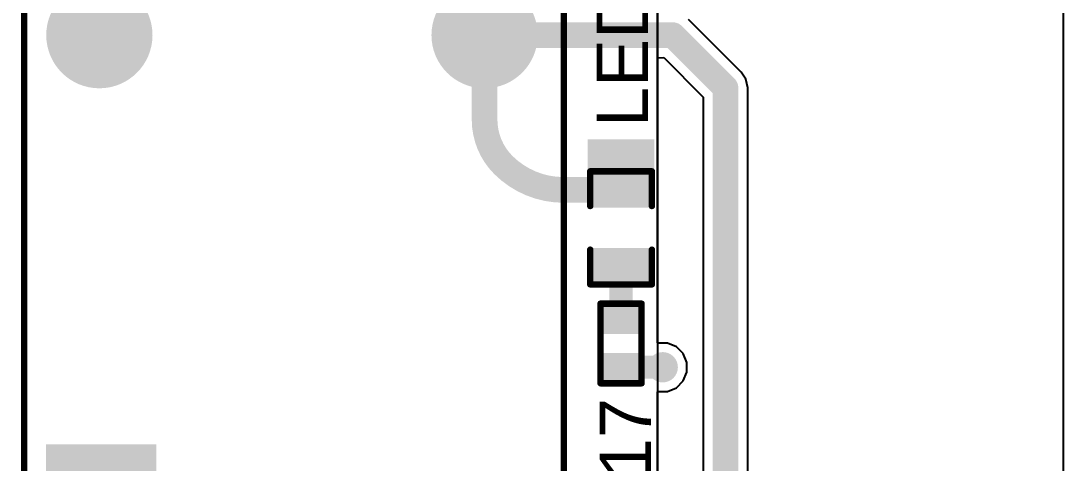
# Model space of a CAD drawing. Header units: millimetres. Extents: x 0 to 5381, y 0 to 5431.
# Drawn here: x 67.57 to 88.19, y 51.58 to 60.33 of the extents above; entities that cross this region are included whole.
import ezdxf

# ---------------------------------------------------------------- set-up
doc = ezdxf.new("R2010")
doc.units = ezdxf.units.MM
for name, color, linetype in [('BottomLayer', 5, 'Continuous'), ('BottomSolder', 6, 'Continuous'), ('MultiLayer', 9, 'Continuous'), ('PadHoleLayer', 156, 'Continuous'), ('TopLayer', 1, 'Continuous'), ('TopOverlay', 2, 'Continuous'), ('TopPaste', 8, 'Continuous'), ('TopSolder', 216, 'Continuous'), ('ViaHoleLayer', 16, 'Continuous')]:
    doc.layers.add(name, color=color, linetype=linetype)
doc.styles.add('Arial', font='', dxfattribs={"height": 0.2})
doc.styles.get('Arial').set_extended_font_data('Arial')

# ---------------------------------------------------------------- blocks, each defined once
blk = doc.blocks.new('R___0402_10')
at = {"layer": 'TopLayer'}
for points in [[(-0.699, -0.318), (-0.699, 0.318), (-0.241, 0.318), (-0.241, -0.318)], [(0.241, -0.318), (0.241, 0.318), (0.699, 0.318), (0.699, -0.318)]]:
    blk.add_hatch(color=1, dxfattribs=at).paths.add_polyline_path(points)
at = {"layer": 'TopPaste'}
for points in [[(-0.699, -0.318), (-0.699, 0.318), (-0.241, 0.318), (-0.241, -0.318)], [(0.241, -0.318), (0.241, 0.318), (0.699, 0.318), (0.699, -0.318)]]:
    blk.add_hatch(color=8, dxfattribs=at).paths.add_polyline_path(points)
at = {"layer": 'TopSolder'}
for points in [[(-0.754, -0.373), (-0.754, 0.373), (-0.186, 0.373), (-0.186, -0.373)], [(0.186, -0.373), (0.186, 0.373), (0.754, 0.373), (0.754, -0.373)]]:
    blk.add_hatch(color=216, dxfattribs=at).paths.add_polyline_path(points)
at = {"layer": 'TopOverlay'}
for points, const_width in [([(-0.787, 0.406), (0.787, 0.406)], 0.127), ([(-0.787, 0.406), (-0.787, -0.406)], 0.127), ([(0.787, 0.406), (0.787, -0.406)], 0.127), ([(-0.787, -0.406), (0.787, -0.406)], 0.127), ([(-0.813, -0.432), (0.813, -0.432)], 0.00323)]:
    blk.add_lwpolyline(points, dxfattribs=dict(at, const_width=const_width))
for points, const_width in [([(-0.819, 0.406, 1), (-0.756, 0.406, 1)], 0.0635), ([(-0.819, 0.406, 1), (-0.756, 0.406, 1)], 0.0635), ([(0.756, 0.406, 1), (0.819, 0.406, 1)], 0.0635), ([(0.756, 0.406, 1), (0.819, 0.406, 1)], 0.0635), ([(-0.819, -0.406, 1), (-0.756, -0.406, 1)], 0.0635), ([(-0.819, -0.406, 1), (-0.756, -0.406, 1)], 0.0635), ([(0.756, -0.406, 1), (0.819, -0.406, 1)], 0.0635), ([(0.756, -0.406, 1), (0.819, -0.406, 1)], 0.0635), ([(-0.814, -0.432, 1), (-0.812, -0.432, 1)], 0.00161), ([(0.812, -0.432, 1), (0.814, -0.432, 1)], 0.00161)]:
    blk.add_lwpolyline(points, format="xyb", close=True, dxfattribs=dict(at, const_width=const_width))
blk = doc.blocks.new('LED_0603_28')
at = {"layer": 'TopLayer'}
for points in [[(-1, 0.5), (-0.5, 0.5), (-0.5, -0.5), (-1, -0.5)], [(0.5, 0.5), (1, 0.5), (1, -0.5), (0.5, -0.5)]]:
    blk.add_hatch(color=1, dxfattribs=at).paths.add_polyline_path(points)
at = {"layer": 'TopOverlay'}
blk.add_hatch(color=2, dxfattribs=at).paths.add_polyline_path([(1.118, -0.66), (1.753, -0.66), (1.753, 0.66), (1.118, 0.66)])
at = {"layer": 'TopPaste'}
for points in [[(-1, 0.5), (-0.5, 0.5), (-0.5, -0.5), (-1, -0.5)], [(0.5, 0.5), (1, 0.5), (1, -0.5), (0.5, -0.5)]]:
    blk.add_hatch(color=8, dxfattribs=at).paths.add_polyline_path(points)
at = {"layer": 'TopSolder'}
for points in [[(-1.102, 0.602), (-0.398, 0.602), (-0.398, -0.602), (-1.102, -0.602)], [(0.398, 0.602), (1.102, 0.602), (1.102, -0.602), (0.398, -0.602)]]:
    blk.add_hatch(color=216, dxfattribs=at).paths.add_polyline_path(points)
at = {"layer": 'TopOverlay', "const_width": 0.127}
for points in [[(-1.118, 0.61), (-1.118, -0.61)], [(-1.118, 0.61), (-0.432, 0.61)], [(0.432, 0.61), (1.118, 0.61)], [(1.118, 0.61), (1.118, -0.61)], [(-1.118, -0.61), (-0.432, -0.61)], [(0.432, -0.61), (1.118, -0.61)]]:
    blk.add_lwpolyline(points, dxfattribs=at)
at = {"layer": 'TopOverlay', "const_width": 0.0635}
for points in [[(-1.149, 0.61, 1), (-1.086, 0.61, 1)], [(-1.149, 0.61, 1), (-1.086, 0.61, 1)], [(-0.464, 0.61, 1), (-0.4, 0.61, 1)], [(0.4, 0.61, 1), (0.464, 0.61, 1)], [(1.086, 0.61, 1), (1.149, 0.61, 1)], [(1.086, 0.61, 1), (1.149, 0.61, 1)], [(-1.149, -0.61, 1), (-1.086, -0.61, 1)], [(-1.149, -0.61, 1), (-1.086, -0.61, 1)], [(-0.464, -0.61, 1), (-0.4, -0.61, 1)], [(0.4, -0.61, 1), (0.464, -0.61, 1)], [(1.086, -0.61, 1), (1.149, -0.61, 1)], [(1.086, -0.61, 1), (1.149, -0.61, 1)]]:
    blk.add_lwpolyline(points, format="xyb", close=True, dxfattribs=at)
blk = doc.blocks.new('HFD16_24_ZFH_3N_36')
at = {"layer": 'BottomLayer'}
h = blk.add_hatch(color=5, dxfattribs=at)
edge = h.paths.add_edge_path()
edge.add_arc((-6.35, 3.81), 1, 0, 360)
h = blk.add_hatch(color=5, dxfattribs=at)
edge = h.paths.add_edge_path()
edge.add_arc((3.81, 3.81), 1, 0, 360)
h = blk.add_hatch(color=5, dxfattribs=at)
edge = h.paths.add_edge_path()
edge.add_arc((6.35, 3.81), 1, 0, 360)
h = blk.add_hatch(color=5, dxfattribs=at)
edge = h.paths.add_edge_path()
edge.add_arc((-6.35, -3.81), 1, 0, 360)
h = blk.add_hatch(color=5, dxfattribs=at)
edge = h.paths.add_edge_path()
edge.add_arc((3.81, -3.81), 1, 0, 360)
h = blk.add_hatch(color=5, dxfattribs=at)
edge = h.paths.add_edge_path()
edge.add_arc((6.35, -3.81), 1, 0, 360)
at = {"layer": 'BottomSolder'}
h = blk.add_hatch(color=6, dxfattribs=at)
edge = h.paths.add_edge_path()
edge.add_arc((-6.35, 3.81), 1.051, 0, 360)
h = blk.add_hatch(color=6, dxfattribs=at)
edge = h.paths.add_edge_path()
edge.add_arc((3.81, 3.81), 1.051, 0, 360)
h = blk.add_hatch(color=6, dxfattribs=at)
edge = h.paths.add_edge_path()
edge.add_arc((6.35, 3.81), 1.051, 0, 360)
h = blk.add_hatch(color=6, dxfattribs=at)
edge = h.paths.add_edge_path()
edge.add_arc((-6.35, -3.81), 1.051, 0, 360)
h = blk.add_hatch(color=6, dxfattribs=at)
edge = h.paths.add_edge_path()
edge.add_arc((3.81, -3.81), 1.051, 0, 360)
h = blk.add_hatch(color=6, dxfattribs=at)
edge = h.paths.add_edge_path()
edge.add_arc((6.35, -3.81), 1.051, 0, 360)
at = {"layer": 'MultiLayer'}
h = blk.add_hatch(color=9, dxfattribs=at)
edge = h.paths.add_edge_path()
edge.add_arc((-6.35, 3.81), 1, 0, 360)
h = blk.add_hatch(color=9, dxfattribs=at)
edge = h.paths.add_edge_path()
edge.add_arc((3.81, 3.81), 1, 0, 360)
h = blk.add_hatch(color=9, dxfattribs=at)
edge = h.paths.add_edge_path()
edge.add_arc((6.35, 3.81), 1, 0, 360)
h = blk.add_hatch(color=9, dxfattribs=at)
edge = h.paths.add_edge_path()
edge.add_arc((-6.35, -3.81), 1, 0, 360)
h = blk.add_hatch(color=9, dxfattribs=at)
edge = h.paths.add_edge_path()
edge.add_arc((3.81, -3.81), 1, 0, 360)
h = blk.add_hatch(color=9, dxfattribs=at)
edge = h.paths.add_edge_path()
edge.add_arc((6.35, -3.81), 1, 0, 360)
at = {"layer": 'PadHoleLayer'}
h = blk.add_hatch(color=156, dxfattribs=at)
edge = h.paths.add_edge_path()
edge.add_arc((-6.35, 3.81), 0.6, 0, 360)
h = blk.add_hatch(color=156, dxfattribs=at)
edge = h.paths.add_edge_path()
edge.add_arc((3.81, 3.81), 0.6, 0, 360)
h = blk.add_hatch(color=156, dxfattribs=at)
edge = h.paths.add_edge_path()
edge.add_arc((6.35, 3.81), 0.6, 0, 360)
h = blk.add_hatch(color=156, dxfattribs=at)
edge = h.paths.add_edge_path()
edge.add_arc((-6.35, -3.81), 0.6, 0, 360)
h = blk.add_hatch(color=156, dxfattribs=at)
edge = h.paths.add_edge_path()
edge.add_arc((3.81, -3.81), 0.6, 0, 360)
h = blk.add_hatch(color=156, dxfattribs=at)
edge = h.paths.add_edge_path()
edge.add_arc((6.35, -3.81), 0.6, 0, 360)
at = {"layer": 'TopLayer'}
h = blk.add_hatch(color=1, dxfattribs=at)
edge = h.paths.add_edge_path()
edge.add_arc((-6.35, 3.81), 1, 0, 360)
h = blk.add_hatch(color=1, dxfattribs=at)
edge = h.paths.add_edge_path()
edge.add_arc((3.81, 3.81), 1, 0, 360)
h = blk.add_hatch(color=1, dxfattribs=at)
edge = h.paths.add_edge_path()
edge.add_arc((6.35, 3.81), 1, 0, 360)
h = blk.add_hatch(color=1, dxfattribs=at)
edge = h.paths.add_edge_path()
edge.add_arc((-6.35, -3.81), 1, 0, 360)
h = blk.add_hatch(color=1, dxfattribs=at)
edge = h.paths.add_edge_path()
edge.add_arc((3.81, -3.81), 1, 0, 360)
h = blk.add_hatch(color=1, dxfattribs=at)
edge = h.paths.add_edge_path()
edge.add_arc((6.35, -3.81), 1, 0, 360)
at = {"layer": 'TopOverlay'}
blk.add_hatch(color=2, dxfattribs=at).paths.add_polyline_path([(-5.218, 2.681), (-4.279, 2.681), (-4.279, 4.866), (-5.218, 4.866)])
at = {"layer": 'TopSolder'}
h = blk.add_hatch(color=216, dxfattribs=at)
edge = h.paths.add_edge_path()
edge.add_arc((-6.35, 3.81), 1.051, 0, 360)
h = blk.add_hatch(color=216, dxfattribs=at)
edge = h.paths.add_edge_path()
edge.add_arc((3.81, 3.81), 1.051, 0, 360)
h = blk.add_hatch(color=216, dxfattribs=at)
edge = h.paths.add_edge_path()
edge.add_arc((6.35, 3.81), 1.051, 0, 360)
h = blk.add_hatch(color=216, dxfattribs=at)
edge = h.paths.add_edge_path()
edge.add_arc((-6.35, -3.81), 1.051, 0, 360)
h = blk.add_hatch(color=216, dxfattribs=at)
edge = h.paths.add_edge_path()
edge.add_arc((3.81, -3.81), 1.051, 0, 360)
h = blk.add_hatch(color=216, dxfattribs=at)
edge = h.paths.add_edge_path()
edge.add_arc((6.35, -3.81), 1.051, 0, 360)
at = {"layer": 'TopOverlay', "const_width": 0.127}
for points in [[(-7.595, 5.3), (8.205, 5.3)], [(-7.595, 5.3), (-7.595, -5.38)], [(8.205, 5.3), (8.205, -5.3)], [(-7.595, -5.38), (8.205, -5.38)]]:
    blk.add_lwpolyline(points, dxfattribs=at)
at = {"layer": 'TopOverlay', "const_width": 0.0635}
for points in [[(-7.627, 5.3, 1), (-7.563, 5.3, 1)], [(-7.627, 5.3, 1), (-7.563, 5.3, 1)], [(8.173, 5.3, 1), (8.237, 5.3, 1)], [(8.173, 5.3, 1), (8.237, 5.3, 1)], [(-7.627, -5.38, 1), (-7.563, -5.38, 1)], [(-7.627, -5.38, 1), (-7.563, -5.38, 1)], [(8.173, -5.3, 1), (8.237, -5.3, 1)], [(8.173, -5.38, 1), (8.237, -5.38, 1)]]:
    blk.add_lwpolyline(points, format="xyb", close=True, dxfattribs=at)

msp = doc.modelspace()

# ---------------------------------------------------------------- hatches: boundary and pattern name
at = {"layer": 'BottomLayer'}
h = msp.add_hatch(color=5, dxfattribs=at)
edge = h.paths.add_edge_path()
edge.add_arc((80.268, 53.48), 0.3, 0, 360)
at = {"layer": 'BottomSolder'}
h = msp.add_hatch(color=6, dxfattribs=at)
edge = h.paths.add_edge_path()
edge.add_arc((80.268, 53.48), 0.15, 0, 360)
at = {"layer": 'TopLayer'}
h = msp.add_hatch(color=1, dxfattribs=at)
edge = h.paths.add_edge_path()
edge.add_arc((80.268, 53.48), 0.3, 0, 360)
at = {"layer": 'TopSolder'}
h = msp.add_hatch(color=216, dxfattribs=at)
edge = h.paths.add_edge_path()
edge.add_arc((80.268, 53.48), 0.15, 0, 360)
at = {"layer": 'ViaHoleLayer'}
h = msp.add_hatch(color=16, dxfattribs=at)
edge = h.paths.add_edge_path()
edge.add_arc((80.268, 53.48), 0.15, 0, 360)

# ---------------------------------------------------------------- linework, layer by layer
at = {"layer": 'BottomLayer'}
for p, q in [((88.189, 77.394), (88.189, 0)), ((80.162, 75.641), (80.162, 47.803)), ((81.82, 59.316), (80.779, 60.357)), ((80.162, 59.594), (80.289, 59.601)), ((80.162, 53.965), (80.162, 59.594)), ((80.289, 59.601), (81.068, 58.822)), ((81.915, 59.173), (81.82, 59.316)), ((81.949, 59.004), (81.915, 59.173)), ((81.949, 38.405), (81.949, 59.004)), ((81.068, 58.822), (81.068, 38.587)), ((80.173, 53.958), (80.162, 53.965)), ((80.363, 53.958), (80.173, 53.958)), ((80.539, 53.885), (80.363, 53.958)), ((80.673, 53.75), (80.539, 53.885)), ((80.746, 53.575), (80.673, 53.75)), ((80.746, 53.385), (80.746, 53.575)), ((80.539, 53.075), (80.673, 53.209)), ((80.673, 53.209), (80.746, 53.385)), ((80.162, 52.995), (80.173, 53.002)), ((80.162, 47.803), (80.162, 52.995)), ((80.173, 53.002), (80.363, 53.002)), ((80.363, 53.002), (80.539, 53.075))]:
    msp.add_line(p, q, dxfattribs=at)
at = {"layer": 'BottomLayer', "const_width": 0.508}
for points in [[(76.744, 60.046), (80.467, 60.046)], [(80.467, 60.046), (81.509, 59.004)], [(81.509, 38.405), (81.509, 59.004)]]:
    msp.add_lwpolyline(points, dxfattribs=at)
at = {"layer": 'BottomLayer', "const_width": 0.254}
for points in [[(76.617, 60.046, 1), (76.871, 60.046, 1)], [(80.34, 60.046, 1), (80.594, 60.046, 1)], [(80.34, 60.046, 1), (80.594, 60.046, 1)], [(81.382, 59.004, 1), (81.636, 59.004, 1)], [(81.382, 59.004, 1), (81.636, 59.004, 1)]]:
    msp.add_lwpolyline(points, format="xyb", close=True, dxfattribs=at)
at = {"layer": 'TopLayer'}
for p, q in [((88.189, 77.394), (88.189, 39.522)), ((80.162, 75.616), (80.162, 47.803)), ((80.162, 53.965), (80.162, 67.691)), ((80.173, 53.958), (80.162, 53.965)), ((80.363, 53.958), (80.173, 53.958)), ((80.539, 53.885), (80.363, 53.958)), ((80.673, 53.75), (80.539, 53.885)), ((80.746, 53.575), (80.673, 53.75)), ((80.746, 53.385), (80.746, 53.575)), ((80.539, 53.075), (80.673, 53.209)), ((80.673, 53.209), (80.746, 53.385)), ((80.162, 52.995), (80.173, 53.002)), ((80.162, 48.113), (80.162, 52.995)), ((80.173, 53.002), (80.363, 53.002)), ((80.363, 53.002), (80.539, 53.075))]:
    msp.add_line(p, q, dxfattribs=at)
for points, const_width in [([(76.744, 58.374), (76.744, 60.046)], 0.508), ([(78.308, 56.986), (79.443, 56.986)], 0.508), ([(79.443, 54.419), (79.443, 55.486)], 0.457), ([(79.443, 53.48), (80.268, 53.48)], 0.457)]:
    msp.add_lwpolyline(points, dxfattribs=dict(at, const_width=const_width))
for points, const_width in [([(76.617, 60.046, 1), (76.871, 60.046, 1)], 0.254), ([(76.617, 58.374, 1), (76.871, 58.374, 1)], 0.254), ([(76.617, 58.374, 1), (76.871, 58.374, 1)], 0.254), ([(76.987, 57.48, 1), (77.241, 57.48, 1)], 0.254), ([(76.987, 57.48, 1), (77.241, 57.48, 1)], 0.254), ([(78.181, 56.986, 1), (78.435, 56.986, 1)], 0.254), ([(78.181, 56.986, 1), (78.435, 56.986, 1)], 0.254), ([(79.316, 56.986, 1), (79.57, 56.986, 1)], 0.254), ([(79.328, 55.486, 1), (79.557, 55.486, 1)], 0.229), ([(79.328, 54.419, 1), (79.557, 54.419, 1)], 0.229), ([(79.328, 53.48, 1), (79.557, 53.48, 1)], 0.229), ([(80.154, 53.48, 1), (80.382, 53.48, 1)], 0.229)]:
    msp.add_lwpolyline(points, format="xyb", close=True, dxfattribs=dict(at, const_width=const_width))
at = {"layer": 'TopLayer', "const_width": 0.508}
for points in [[(77.114, 57.48, -0.198912), (76.744, 58.374)], [(78.308, 56.986, -0.198912), (77.114, 57.48)]]:
    msp.add_lwpolyline(points, format="xyb", dxfattribs=at)

# ---------------------------------------------------------------- block references
at = {"rotation": 90}
for name, p in [('HFD16_24_ZFH_3N_36', (72.934, 56.236)), ('LED_0603_28', (79.443, 56.236)), ('R___0402_10', (79.443, 53.95))]:
    msp.add_blockref(name, p, dxfattribs=at)

# ---------------------------------------------------------------- texts
at = {"layer": 'TopOverlay', "style": 'Arial'}
for s, p in [('LED7', (79.976, 58.234)), ('R17', (80.035, 50.267))]:
    msp.add_text(s, height=1.016, rotation=90, dxfattribs=at).set_placement(p)

doc.saveas('drawing.dxf')
